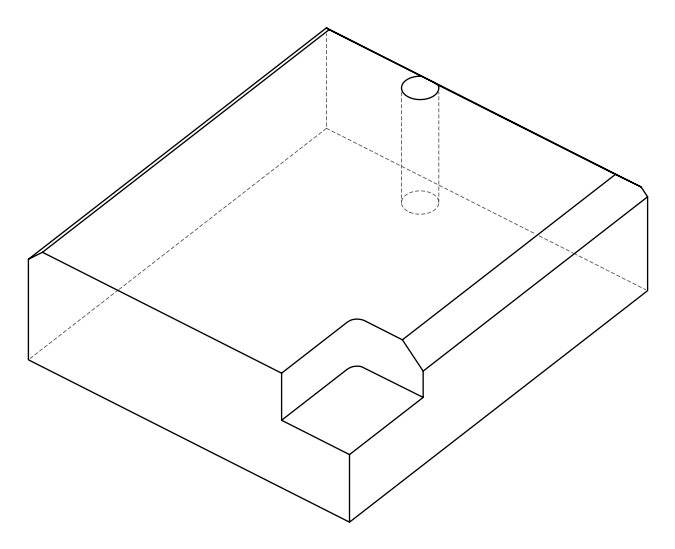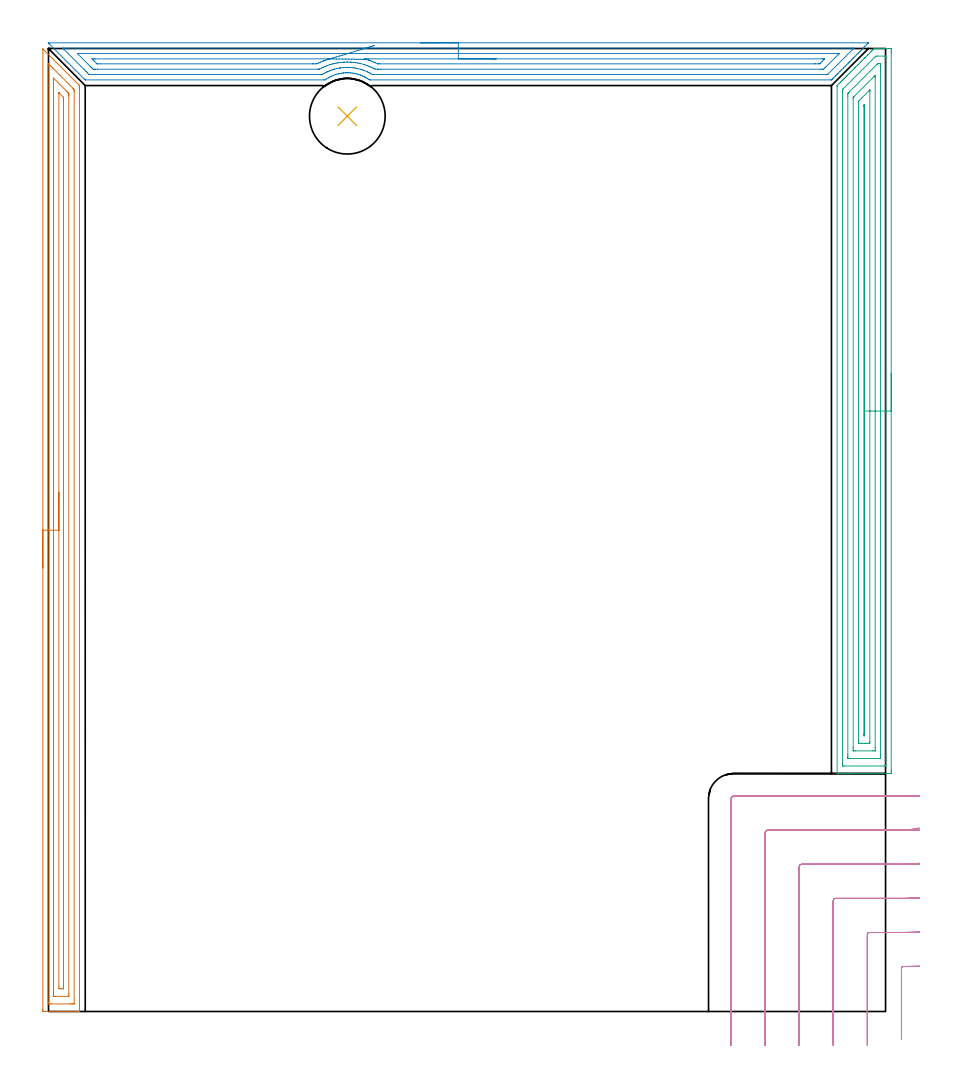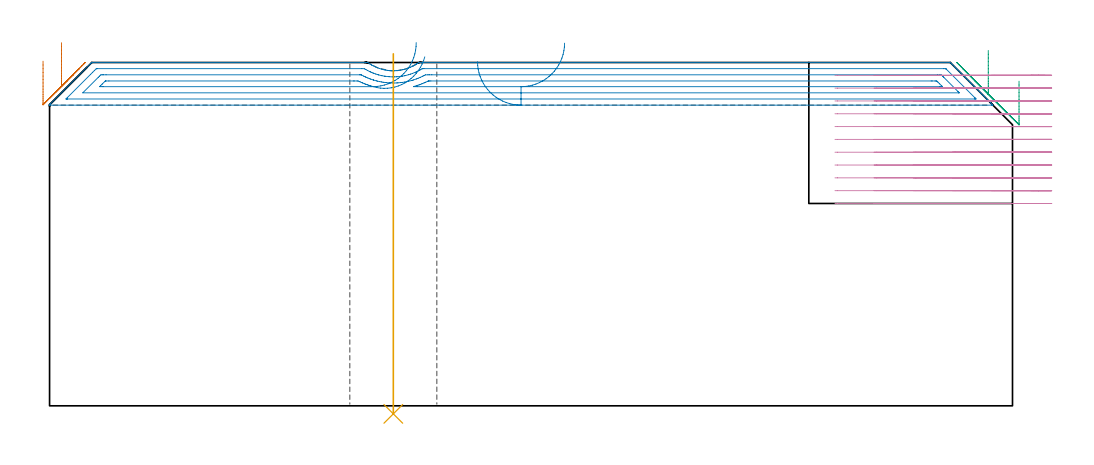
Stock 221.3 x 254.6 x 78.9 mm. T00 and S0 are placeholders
(PLAN: 5 operations, 2 tool changes, 35.4 min)
(1 AREA_MILL | FG_CHAMFER_SURFACE | UGT0205_001 | 8.2 min | 11979 mm3)
(2 AREA_MILL_1 | FG_CHAMFER_SURFACE_1 | UGT0205_001 | 6.92 min | 10291 mm3)
(3 AREA_MILL_2 | FG_CHAMFER_SURFACE_2 | UGT0205_001 | 9.21 min | 19822 mm3)
(4 MILL_CORNER_NOTCH_RECTANGULAR | CORNER_NOTCH_RECTANGULAR | NXT0201_011 | Follow Part, ap 3, ae 75% | 10.76 min | 94355 mm3)
(5 INDEXABLE_INSERT_DRILL_THROUGH_HOLE_FROM_SOLID | STEP1HOLE | NXT0302_011 | 0.33 min | 24767 mm3)
(TOOL UGT0205_001 | Chamfer Mill 20 x 3 x 45 deg. | D20 FL50 Z2)
(TOOL NXT0201_011 | ENDMILL 12mm [2P460-1200-NA 1630] | D12 FL38 Z6)
(TOOL NXT0302_011 | Index. Insert Drill 20mm [880-D2000L25-05] | D20 PA176 FL100 Z2)
(OP 1 AREA_MILL)
G17 G21 G94 G90
T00 M6
G54
G17 G0 G90 X-1.5 Y117.25 S1061 M3
G43 Z88.9 H0
Z79.2
G94 G1 Y117.288 Z78.328 F250.
Y117.402 Z77.464
Y117.591 Z76.612
Y117.853 Z75.78
Y118.187 Z74.974
Y118.59 Z74.2
Y119.058 Z73.464
Y119.589 Z72.772
Y120.179 Z72.129
Y120.822 Z71.54
Y121.514 Z71.008
Y122.25 Z70.54
Y123.024 Z70.137
Y123.83 Z69.803
Y124.662 Z69.541
Y125.513 Z69.352
Y126.378 Z69.238
Y127.25 Z69.2
X-1.499 Y254.498
X-1.497 Y254.496 Z69.203
X-1.055 Y254.056 Z69.642
X8.018 Y244.983 Z78.716
X8.195 Y244.805 Z78.894
X8.198 Y244.802 Z78.896
X8.201 Y244.799 Z78.897
X8.2 Y244.091 Z78.9
Y0.152
X8.193 Y0.01 Z78.892
X7.897 Y0. Z78.596
X7.474 Z78.173
X6.874 Z77.569
X4.812 Z75.509
X4.231 Z74.926
X3.64 Z74.336
X-1.345 Z69.352
X-1.492 Y0.01 Z69.206
X-1.499 Y0.156 Z69.199
X-1.5 Y0.598 Z69.2
Y127.25
X-0.086 Z70.614
X-0.085 Y250.244 Z70.615
X-0.084 Y250.334 Z70.616
X-0.079 Y250.599 Z70.621
X0.006 Y250.532 Z70.706
X0.212 Y250.334 Z70.912
X0.707 Y249.843 Z71.407
X1.108 Y249.442 Z71.808
X6.459 Y244.091 Z77.159
X6.617 Y243.93 Z77.317
X6.742 Y243.799 Z77.442
X6.779 Y243.759 Z77.479
X6.781 Y243.739 Z77.481
X6.783 Y243.689 Z77.483
X6.786 Y243.288 Z77.486
Y243.199
X6.785 Y2.181 Z77.485
X6.784 Y2.081 Z77.484
X6.781 Y2.032 Z77.481
X6.78 Y2.015 Z77.48
X6.746 Y2.01 Z77.446
X6.368 Y2.002 Z77.068
X5.993 Y2.001 Z76.693
X5.489 Y2. Z76.189
X0.707 Y2.001 Z71.407
X0.2 Y2.003 Z70.9
X0.007 Y2.01 Z70.707
X-0.079 Y2.025 Z70.621
X-0.084 Y2.291 Z70.616
X-0.085 Y2.382 Z70.615
X-0.086 Y127.25 Z70.614
X1.328 Z72.028
X1.329 Y246.137 Z72.029
Y246.767
X1.333 Z72.033
X4.902 Y243.199 Z75.602
X5.112 Y242.987 Z75.812
X5.278 Y242.815 Z75.978
X5.359 Y242.73 Z76.059
X5.365 Y242.569 Z76.065
X5.369 Y242.307 Z76.069
X5.371 Y242.045 Z76.071
Y4.795
X5.369 Y4.166 Z76.069
X5.367 Y4.035 Z76.067
X5.365 Y4.011 Z76.065
X5.33 Y4.006 Z76.03
X5.274 Y4.001 Z75.974
X1.751 Y4. Z72.451
X1.588 Y4.003 Z72.288
X1.425 Y4.01 Z72.125
X1.335 Y4.017 Z72.035
X1.332 Y4.078 Z72.032
X1.33 Y4.166 Z72.03
X1.329 Y4.428 Z72.029
X1.328 Y5.058 Z72.028
Y127.25
X2.743 Z73.443
Y242.774
X2.744 Y242.875 Z73.444
X2.745 Y242.896 Z73.445
X2.746 Y242.897 Z73.446
X2.755 Y242.891 Z73.455
X2.808 Y242.841 Z73.508
X3.791 Y241.861 Z74.491
X3.95 Y241.699 Z74.65
X3.953 Y241.415 Z74.653
X3.957 Y240.801 Z74.657
Y6.841
X3.954 Y6.23 Z74.654
X3.95 Y6.025 Z74.65
X3.943 Y6.009 Z74.643
X3.921 Y6.006 Z74.621
X3.869 Y6.002 Z74.569
X3.3 Y6. Z74.
X2.927 Y6.008 Z73.627
X2.75 Y6.013 Z73.45
X2.748 Y6.115 Z73.448
X2.743 Y6.564 Z73.443
Y127.25
Y128.121 Z73.481
Y128.986 Z73.595
Y129.838 Z73.783
Y130.67 Z74.046
Y131.476 Z74.38
Y132.25 Z74.782
Y132.986 Z75.251
Y133.678 Z75.782
Y134.321 Z76.372
Y134.91 Z77.015
Y135.441 Z77.707
Y135.91 Z78.443
Y136.313 Z79.216
Y136.647 Z80.022
Y136.909 Z80.854
Y137.098 Z81.706
Y137.212 Z82.571
Y137.25 Z83.443
G0 Z88.9
M5
M2
(OP 2 AREA_MILL_1)
G17 G21 G94 G90
T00 M6
G54
G17 G0 G90 X98.353 Y256.1 S1061 M3
G43 Z88.9 H0
Z79.1
G94 G1 X98.391 Z78.229 F250.
X98.505 Z77.364
X98.694 Z76.512
X98.956 Z75.68
X99.29 Z74.874
X99.693 Z74.1
X100.162 Z73.365
X100.693 Z72.672
X101.282 Z72.029
X101.925 Z71.44
X102.618 Z70.909
X103.353 Z70.44
X104.127 Z70.037
X104.933 Z69.703
X105.765 Z69.441
X106.617 Z69.252
X107.482 Z69.138
X108.353 Z69.1
X216.52
X216.786 Y256.098 Z69.102
X216.76 Y256.06 Z69.14
X216.32 Y255.618 Z69.578
X215.772 Y255.072 Z70.128
X215.436 Y254.735 Z70.462
X214.911 Y254.211 Z70.989
X214.553 Y253.851 Z71.345
X214.049 Y253.349 Z71.851
X213.669 Y252.967 Z72.229
X213.188 Y252.488 Z72.712
X212.785 Y252.084 Z73.113
X212.644 Y251.943 Z73.255
X212.342 Y251.642 Z73.558
X211.902 Y251.2 Z73.997
X211.753 Y251.052 Z74.147
X211.466 Y250.766 Z74.434
X211.018 Y250.316 Z74.88
X210.543 Y249.842 Z75.357
X210.134 Y249.433 Z75.764
X209.635 Y248.935 Z76.265
X209.251 Y248.549 Z76.648
X208.728 Y248.027 Z77.172
X208.484 Y247.783 Z77.414
X208.367 Y247.666 Z77.532
X208.187 Y247.487 Z77.713
X208.022 Y247.322 Z77.878
X207.483 Y246.782 Z78.416
X207.296 Y246.596 Z78.604
X207.212 Y246.512 Z78.688
X207.011 Y246.314 Z78.879
X206.996 Y246.304 Z78.889
X206.851 Y246.3 Z78.9
X85.177
X84.861 Y246.306 Z78.892
X84.653 Y246.442 Z78.755
X84.409 Y246.599 Z78.597
X84.309 Y246.664 Z78.534
X84.277 Y246.685 Z78.513
X83.985 Y246.86 Z78.34
X83.826 Y246.954 Z78.244
X83.62 Y247.064 Z78.134
X83.591 Y247.078 Z78.121
X83.395 Y247.168 Z78.028
X82.992 Y247.357 Z77.843
X82.932 Y247.385 Z77.815
X82.503 Y247.556 Z77.641
X82.488 Y247.562 Z77.635
X82.039 Y247.718 Z77.478
X81.612 Y247.844 Z77.352
X81.24 Y247.943 Z77.256
X81.145 Y247.964 Z77.236
X80.699 Y248.047 Z77.152
X80.252 Y248.114 Z77.085
X79.805 Y248.157 Z77.033
X79.358 Y248.191 Z77.009
X79.288 Y248.193 Z77.006
X79.246 Y248.194 Z77.004
X79.025 Y248.193
X78.938 Z77.003
X78.8 Z77.006
X78.629 Y248.186 Z77.011
X78.534 Y248.179
X78.464 Y248.177 Z77.014
X78.047 Y248.143 Z77.047
X78.017 Y248.141 Z77.05
X77.571 Y248.085 Z77.11
X77.155 Y248.011 Z77.183
X77.018 Y247.988 Z77.21
X76.859 Y247.96 Z77.238
X76.759 Y247.942 Z77.255
X76.71 Y247.93 Z77.267
X76.677 Y247.922 Z77.275
X76.229 Y247.802 Z77.398
X75.784 Y247.663 Z77.537
X75.335 Y247.498 Z77.702
X74.89 Y247.308 Z77.888
X74.382 Y247.064 Z78.134
X74.035 Y246.871 Z78.324
X73.996 Y246.85 Z78.346
X73.55 Y246.577 Z78.621
X73.137 Y246.306 Z78.892
X72.698 Y246.3 Z78.9
X9.856
X9.704 Y246.304 Z78.889
X9.686 Y246.315 Z78.878
X9.658 Y246.34 Z78.854
X9.479 Y246.521 Z78.678
X0.153 Y255.848 Z69.35
X0.051 Y255.952 Z69.246
X-0.05 Y256.06 Z69.136
X-0.077 Y256.092 Z69.103
X0.032 Y256.098 Z69.101
X0.051 Y256.099
X108.353 Y256.1 Z69.1
Y254.686 Z70.514
X212.644 Y254.685 Z70.515
X212.695 Y254.684 Z70.516
X212.916 Y254.677 Z70.523
X212.89 Y254.647 Z70.553
X212.814 Y254.566 Z70.634
X212.726 Y254.476 Z70.724
X212.644 Y254.394 Z70.806
X206.066 Y247.817 Z77.383
X206.008 Y247.762 Z77.438
X205.973 Y247.732 Z77.468
X205.956 Y247.721 Z77.479
X205.933 Y247.72 Z77.48
X205.513 Y247.715 Z77.485
X205.464 Y247.714 Z77.486
X86.02
X85.809 Y247.716 Z77.484
X85.705 Y247.719 Z77.481
X85.655 Y247.721 Z77.479
X85.578 Y247.765 Z77.435
X85.178 Y247.992 Z77.208
X84.937 Y248.125 Z77.075
X84.481 Y248.356 Z76.844
X84.286 Y248.446 Z76.754
X84.055 Y248.549 Z76.651
X83.395 Y248.816 Z76.384
X82.977 Y248.963 Z76.237
X82.503 Y249.109 Z76.091
X81.733 Y249.313 Z75.887
X81.665 Y249.328 Z75.872
X81.612 Y249.339 Z75.861
X81.096 Y249.433 Z75.767
X80.721 Y249.488 Z75.712
X80.656 Y249.497 Z75.703
X79.829 Y249.574 Z75.626
X79.676 Y249.585 Z75.615
X79.295 Y249.602 Z75.598
X78.938 Y249.603 Z75.597
X78.769 Y249.601 Z75.599
X78.047 Y249.564 Z75.636
X77.924 Y249.555 Z75.645
X77.155 Y249.469 Z75.731
X77.124 Y249.464 Z75.736
X76.936 Y249.433 Z75.767
X76.367 Y249.331 Z75.869
X76.32 Y249.322 Z75.878
X76.264 Y249.309 Z75.891
X75.652 Y249.155 Z76.045
X75.529 Y249.122 Z76.078
X75.372 Y249.075 Z76.125
X74.971 Y248.948 Z76.252
X74.481 Y248.771 Z76.429
X74.32 Y248.709 Z76.491
X73.931 Y248.549 Z76.651
X73.696 Y248.444 Z76.756
X73.653 Y248.424 Z76.776
X73.59 Y248.393 Z76.807
X73.105 Y248.146 Z77.054
X72.698 Y247.921 Z77.279
X72.405 Y247.757 Z77.443
X72.33 Y247.721 Z77.479
X71.758 Y247.714 Z77.486
X10.934 Y247.715 Z77.485
X10.829 Y247.716 Z77.484
X10.777 Y247.719 Z77.481
X10.754 Y247.721 Z77.479
X10.719 Y247.743 Z77.457
X10.302 Y248.15 Z77.05
X9.901 Y248.549 Z76.651
X9.411 Y249.039 Z76.161
X4.063 Y254.388 Z70.812
X3.875 Y254.581 Z70.619
X3.803 Y254.659 Z70.541
X3.786 Y254.679 Z70.521
X3.812 Y254.681 Z70.519
X3.895 Y254.683 Z70.517
X4.063 Y254.685 Z70.515
X4.112
X108.353 Y254.686 Z70.514
Y253.271 Z71.929
X208.874
X208.929 Y253.27 Z71.93
X209.016 Y253.265 Z71.935
X209.052 Y253.262 Z71.938
X209.03 Y253.237 Z71.963
X208.99 Y253.192 Z72.008
X208.922 Y253.122 Z72.078
X208.768 Y252.967 Z72.233
X205.513 Y249.712 Z75.488
X205.372 Y249.572 Z75.628
X205.23 Y249.433 Z75.767
X204.923 Y249.135 Z76.065
X204.622 Y249.132 Z76.068
X204.037 Y249.129 Z76.071
X87.852
X87.265 Y249.131 Z76.069
X86.96 Y249.134 Z76.066
X86.361 Y249.143 Z76.057
X86.069 Y249.293 Z75.907
X85.788 Y249.433 Z75.767
X85.178 Y249.718 Z75.482
X84.675 Y249.931 Z75.269
X84.286 Y250.082 Z75.118
X83.608 Y250.316 Z74.884
X83.395 Y250.383 Z74.817
X83.3 Y250.411 Z74.789
X82.503 Y250.615 Z74.585
X82.116 Y250.701 Z74.499
X81.612 Y250.793 Z74.407
X81.043 Y250.88 Z74.32
X80.721 Y250.914 Z74.286
X80.053 Y250.979 Z74.221
X79.829 Y250.993 Z74.207
X79.123 Y251.016 Z74.184
X78.938 Y251.017 Z74.183
X78.256 Y250.993 Z74.207
X78.047 Y250.982 Z74.218
X77.428 Y250.93 Z74.27
X77.155 Y250.897 Z74.303
X76.637 Y250.83 Z74.37
X76.264 Y250.765 Z74.435
X75.881 Y250.696 Z74.504
X75.372 Y250.583 Z74.617
X75.158 Y250.529 Z74.671
X74.481 Y250.347 Z74.853
X74.457 Y250.34 Z74.86
X74.382 Y250.316 Z74.884
X73.797 Y250.111 Z75.089
X73.59 Y250.036 Z75.164
X73.155 Y249.864 Z75.336
X72.698 Y249.667 Z75.533
X72.537 Y249.593 Z75.607
X72.204 Y249.433 Z75.767
X71.652 Y249.152 Z76.048
X71.62 Y249.137 Z76.063
X71.587 Y249.134 Z76.066
X71.515 Y249.131 Z76.069
X71.222 Y249.129 Z76.071
X12.976
X12.391 Y249.13 Z76.07
X12.085 Y249.132 Z76.068
X11.783 Y249.136 Z76.064
X11.474 Y249.433 Z75.767
X11.194 Y249.707 Z75.493
X7.628 Y253.271 Z71.929
X108.353
Y251.857 Z73.343
X204.622
X204.851 Y251.856 Z73.344
X205.102 Y251.852 Z73.348
X205.174 Y251.851 Z73.349
X205.146 Y251.807 Z73.393
X205.084 Y251.737 Z73.463
X205.029 Y251.68 Z73.52
X204.551 Y251.2 Z74.
X204.141 Y250.793 Z74.407
X204.001 Y250.657 Z74.543
X203.891 Y250.551 Z74.649
X203.73 Y250.548 Z74.652
X203.5 Y250.545 Z74.655
X202.839 Y250.543 Z74.657
X202.611
X87.623
X87.292 Y250.545 Z74.655
X87.126 Y250.548 Z74.652
X87.046 Y250.55 Z74.65
X86.96 Y250.588 Z74.612
X86.448 Y250.824 Z74.376
X86.069 Y250.988 Z74.212
X85.563 Y251.2 Z74.
X85.178 Y251.348 Z73.852
X84.942 Y251.434 Z73.766
X84.626 Y251.537 Z73.663
X84.286 Y251.645 Z73.555
X83.649 Y251.832 Z73.368
X83.641 Y251.839 Z73.361
X83.631 Y251.85 Z73.35
X84.515 Y251.857 Z73.343
X108.353
X109.225 Z73.381
X110.09 Z73.495
X110.942 Z73.684
X111.774 Z73.946
X112.58 Z74.28
X113.353 Z74.683
X114.089 Z75.151
X114.781 Z75.682
X115.424 Z76.272
X116.014 Z76.915
X116.545 Z77.607
X117.014 Z78.343
X117.416 Z79.117
X117.75 Z79.923
X118.013 Z80.755
X118.201 Z81.606
X118.315 Z82.471
X118.353 Z83.343
G0 X86.234 Y255.407 Z80.198
G1 X85.969 Y255.328 Z79.37
X85.635 Y255.228 Z78.571
X85.236 Y255.108 Z77.804
X84.774 Y254.969 Z77.077
X84.254 Y254.813 Z76.395
X83.678 Y254.64 Z75.762
X83.052 Y254.452 Z75.185
X82.38 Y254.25 Z74.666
X81.667 Y254.036 Z74.211
X80.919 Y253.812 Z73.822
X80.141 Y253.578 Z73.503
X79.34 Y253.338 Z73.256
X78.521 Y253.092 Z73.083
X77.691 Y252.843 Z72.985
X76.856 Y252.592 Z72.962
X76.022 Y252.342 Z73.016
X75.195 Y252.094 Z73.146
X74.383 Y251.85 Z73.35
X74.05 Y251.75 Z73.45
X73.724 Y251.653 Z73.547
X73.59 Y251.611 Z73.589
X73.278 Y251.509 Z73.691
X73.049 Y251.431 Z73.769
X72.698 Y251.307 Z73.893
X72.62 Y251.278 Z73.922
X72.42 Y251.2 Z74.
X71.988 Y251.02 Z74.18
X71.807 Y250.943 Z74.257
X71.369 Y250.75 Z74.45
X70.916 Y250.55 Z74.65
X70.683 Y250.547 Z74.653
X70.024 Y250.543 Z74.657
X69.796
X13.639
X12.976 Y250.545 Z74.655
X12.882 Y250.547 Z74.653
X12.828 Y250.55 Z74.65
X12.776 Y250.585 Z74.615
X12.085 Y251.264 Z73.936
X11.725 Y251.628 Z73.572
X11.55 Y251.808 Z73.392
X11.514 Y251.846 Z73.354
X11.527 Y251.85 Z73.35
X11.58 Y251.852 Z73.348
X12.085 Y251.856 Z73.344
X12.314 Y251.857 Z73.343
X73.819 Y251.856 Z73.344
X74.023 Y251.854 Z73.346
X74.383 Y251.85 Z73.35
X75.254 Y251.839 Z73.399
X76.117 Y251.828 Z73.524
X76.967 Y251.818 Z73.723
X77.795 Y251.807 Z73.996
X78.597 Y251.797 Z74.34
X79.366 Y251.788 Z74.752
X80.095 Y251.778 Z75.23
X80.781 Y251.77 Z75.77
X81.416 Y251.762 Z76.367
X81.998 Y251.755 Z77.018
X82.52 Y251.748 Z77.717
X82.979 Y251.742 Z78.458
X83.373 Y251.737 Z79.237
X83.696 Y251.733 Z80.047
X83.948 Y251.73 Z80.882
X84.126 Y251.728 Z81.736
X84.229 Y251.727 Z82.603
X84.256 Y251.726 Z83.474
G0 Z88.9
M5
M2
(OP 3 AREA_MILL_2)
G17 G21 G94 G90
T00 M6
G54
G17 G0 G90 X222.8 Y168.75 S1061 M3
G43 Z88.9 H0
Z74.6
G94 G1 Y168.712 Z73.728 F250.
Y168.598 Z72.864
Y168.409 Z72.012
Y168.147 Z71.18
Y167.813 Z70.374
Y167.41 Z69.6
Y166.942 Z68.864
Y166.41 Z68.172
Y165.821 Z67.529
Y165.178 Z66.94
Y164.486 Z66.409
Y163.75 Z65.94
Y162.976 Z65.537
Y162.17 Z65.203
Y161.338 Z64.941
Y160.487 Z64.752
Y159.622 Z64.638
Y158.75 Z64.6
Y63.909
X222.799 Y63.528 Z64.601
X222.795 Y63.02 Z64.603
X222.792 Y62.909 Z64.606
X222.291 Y62.904 Z65.106
X221.669 Y62.9 Z65.728
X211.665 Z75.73
X210.253 Z77.143
X209.894 Z77.501
X209.175 Z78.225
X208.913 Z78.487
X208.527 Z78.864
X208.503 Y62.909 Z78.888
X208.5 Y63.081 Z78.9
X208.501 Y244.585 Z78.899
X208.499 Y244.746 Z78.896
X208.507 Y244.798 Z78.886
X208.515 Y244.816 Z78.878
X208.538 Y244.84 Z78.858
X209.069 Y245.369 Z78.331
X209.326 Y245.627 Z78.073
X209.451 Y245.753 Z77.945
X209.812 Y246.112 Z77.588
X209.981 Y246.281 Z77.419
X210.22 Y246.521 Z77.178
X210.337 Y246.639 Z77.059
X210.673 Y246.973 Z76.727
X210.893 Y247.193 Z76.507
X211.114 Y247.415 Z76.284
X211.222 Y247.524 Z76.174
X211.665 Y247.965 Z75.734
X212.108 Y248.41 Z75.288
X212.551 Y248.851 Z74.849
X212.993 Y249.295 Z74.403
X213.201 Y249.501 Z74.199
X213.255 Y249.555 Z74.145
X213.879 Y250.181 Z73.517
X214.116 Y250.416 Z73.284
X214.764 Y251.066 Z72.632
X214.976 Y251.276 Z72.424
X215.65 Y251.952 Z71.746
X215.837 Y252.137 Z71.563
X215.883 Y252.183 Z71.517
X216.536 Y252.837 Z70.861
X216.698 Y252.998 Z70.702
X216.777 Y253.077 Z70.623
X217.421 Y253.722 Z69.976
X217.559 Y253.859 Z69.841
X217.671 Y253.971 Z69.728
X217.864 Y254.165 Z69.534
X217.968 Y254.27 Z69.429
X218.186 Y254.486 Z69.213
X218.268 Y254.568 Z69.13
X218.3 Y254.595 Z69.099
X218.307 Y254.6 Z69.092
X219.635 Z67.76
X220.88 Z66.517
X221.406 Z65.989
X222.028 Z65.367
X222.291 Y254.597 Z65.104
X222.791 Y254.591 Z64.605
X222.794 Y254.479 Z64.603
X222.799 Y253.971 Z64.601
X222.8 Y253.458 Z64.6
Y158.75
X221.386 Z66.014
Y65.098
X221.385 Y64.989 Z66.015
X221.382 Y64.935 Z66.018
X221.38 Y64.916 Z66.02
X221.345 Y64.91 Z66.055
X220.932 Y64.901 Z66.468
X210.306 Z77.094
X210.047 Y64.905 Z77.353
X209.93 Y64.91 Z77.47
X209.915 Y65.296 Z77.485
X209.914 Y65.317 Z77.486
X209.916 Y243.242 Z77.484
X209.923 Y243.677 Z77.477
X209.935 Y243.774 Z77.465
X209.992 Y243.836 Z77.408
X210.09 Y243.939 Z77.31
X218.333 Y252.183 Z69.067
X218.544 Y252.391 Z68.856
X218.749 Y252.59 Z68.651
X219.224 Y252.598 Z68.176
X220.994 Y252.599 Z66.406
X221.253 Y252.595 Z66.147
X221.37 Y252.59 Z66.03
X221.385 Y252.204 Z66.015
Y252.183
X221.386 Y158.75 Z66.014
X219.971 Z67.429
Y67.999
Y67.66
X219.967 Y67.105 Z67.433
X219.965 Y66.937 Z67.435
X219.955 Y66.91 Z67.445
X219.905 Y66.905 Z67.495
X219.836 Y66.901 Z67.564
X211.868 Y66.9 Z75.532
X211.665 Y66.902 Z75.735
X211.462 Y66.907 Z75.938
X211.335 Y66.911 Z76.065
X211.333 Y66.992 Z76.067
X211.331 Y67.105 Z76.069
X211.329 Y67.444 Z76.071
Y67.999
X211.33 Y241.792 Z76.07
X211.332 Y242.348 Z76.068
X211.336 Y242.68 Z76.064
X211.339 Y242.728 Z76.061
X211.362 Y242.755 Z76.038
X211.429 Y242.825 Z75.971
X211.665 Y243.066 Z75.735
X211.753 Y243.154 Z75.647
X218.995 Y250.395 Z68.405
X219.126 Y250.519 Z68.274
X219.173 Y250.562 Z68.227
X219.23 Y250.59 Z68.17
X219.435 Y250.597 Z67.965
X219.635 Z67.765
X219.838 Y250.593 Z67.562
X219.965 Y250.589 Z67.435
X219.967 Y250.508 Z67.433
X219.969 Y250.395 Z67.431
X219.971 Y250.056 Z67.429
Y249.501
Y158.75
X218.557 Z68.843
Y69.787
X218.556 Y69.088 Z68.844
X218.554 Y68.987 Z68.846
X218.55 Y68.928 Z68.85
X218.545 Y68.91 Z68.855
X218.522 Y68.908 Z68.878
X218.303 Y68.904 Z69.097
X217.864 Y68.9 Z69.536
X213.436 Z73.964
X212.995 Y68.903 Z74.405
X212.779 Y68.908 Z74.621
X212.755 Y68.91 Z74.645
X212.749 Y68.922 Z74.651
X212.746 Y68.961 Z74.654
X212.744 Y69.02 Z74.656
X212.743 Y69.593 Z74.657
Y69.787
X212.744 Y241.454 Z74.656
X212.746 Y241.629 Z74.654
X212.748 Y241.672 Z74.652
X212.751 Y241.689 Z74.649
X212.762 Y241.705 Z74.638
X212.817 Y241.765 Z74.583
X212.972 Y241.923 Z74.428
X218.483 Y247.433 Z68.917
X218.522 Y247.471 Z68.878
X218.546 Y247.49 Z68.854
X218.55 Y247.491 Z68.85
X218.552 Y247.483 Z68.848
X218.555 Y247.362 Z68.845
X218.557 Y247.013 Z68.843
Y246.819
Y158.75
X217.143 Z70.257
X217.142 Y71.41 Z70.258
X217.141 Y71.243 Z70.259
X217.136 Y70.919 Z70.264
X216.978 Y70.91 Z70.422
X216.759 Y70.903 Z70.641
X216.093 Y70.9 Z71.307
X215.876 Z71.524
X215.207 Z72.193
X214.99 Z72.41
X214.322 Y70.904 Z73.078
X214.226 Y70.906 Z73.174
X214.174 Y70.91 Z73.226
X214.164 Y71.077 Z73.236
X214.159 Y71.409 Z73.241
X214.158 Y71.575 Z73.242
X214.159 Y239.83 Z73.241
X214.164 Y240.56 Z73.236
X214.165 Y240.639 Z73.235
X214.196 Y240.687 Z73.204
X214.322 Y240.818 Z73.078
X214.636 Y241.137 Z72.764
X214.952 Y241.454 Z72.448
X216.978 Y243.479 Z70.422
X217.098 Y243.593 Z70.302
X217.131 Y243.622 Z70.269
X217.136 Y243.623 Z70.264
X217.138 Y243.607 Z70.262
X217.141 Y243.52 Z70.259
X217.143 Y243.409 Z70.257
Y243.242
Y158.75
X215.729 Z71.671
X215.728 Y73.045 Z71.672
X215.727 Y72.941 Z71.673
X215.725 Y72.917 Z71.675
X215.723 Y72.911 Z71.677
X215.707 Y72.907 Z71.693
X215.663 Y72.903 Z71.737
X215.584 Y72.91 Z71.816
X215.578 Y72.989 Z71.822
X215.573 Y73.364 Z71.827
X215.572 Y73.523 Z71.828
X215.573 Y239.297 Z71.827
X215.575 Y239.486 Z71.825
X215.577 Y239.576 Z71.823
X215.579 Y239.617 Z71.821
X215.617 Y239.666 Z71.783
X215.652 Y239.703 Z71.748
X215.669 Y239.719 Z71.731
X215.694 Y239.739 Z71.706
X215.722 Y239.76 Z71.678
X215.724 Y239.73 Z71.676
X215.727 Y239.666 Z71.673
X215.728 Y239.543 Z71.672
X215.729 Y239.139 Z71.671
Y158.75
Y157.878 Z71.709
Y157.014 Z71.823
Y156.162 Z72.012
Y155.33 Z72.274
Y154.524 Z72.608
Y153.75 Z73.011
Y153.014 Z73.48
Y152.322 Z74.011
Y151.679 Z74.6
Y151.09 Z75.243
Y150.559 Z75.935
Y150.09 Z76.671
Y149.687 Z77.445
Y149.353 Z78.251
Y149.091 Z79.083
Y148.902 Z79.935
Y148.788 Z80.8
Y148.75 Z81.671
G0 Z88.9
M5
M2
(OP 4 MILL_CORNER_NOTCH_RECTANGULAR)
G17 G21 G94 G90
T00 M6
G54
G17 G0 G90 X230.298 Y12.028 S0 M3
G43 Z88.9 H1
Z75.954
G94 G1 X227.3 Y11.926 F250.
G2 X226.092 Y11.901 R45. F500.
G3 X225.5 Y11.305 R0.6
G1 Y-4.285
Y-7.285 F250.
G0 Z88.9
X230.297 Y21.06
Z75.954
G1 X227.3 Y20.932
G2 X225.772 Y20.9 R36. F500.
G1 X217.096
G3 X216.5 Y20.304 R0.6
G1 Y-6.
Y-9. F250.
G0 Z88.9
X230.295 Y30.113
Z75.954
G1 X227.3 Y29.943
G2 X225.772 Y29.9 R27. F500.
G1 X208.097
G3 X207.5 Y29.303 R0.6
G1 Y-6.
Y-9. F250.
G0 Z88.9
X230.289 Y39.22
Z75.954
G1 X227.3 Y38.965
G2 X225.772 Y38.9 R18. F500.
G1 X199.097
G3 X198.5 Y38.303 R0.6
G1 Y-6.
Y-9. F250.
G0 Z88.9
X230.256 Y48.54
Z75.954
G1 X227.3 Y48.031
G2 X225.772 Y47.9 R9. F500.
G1 X190.097
G3 X189.5 Y47.303 R0.6
G1 Y-6.
Y-9. F250.
G0 Z88.9
X228.772 Y56.9
Z75.954
G1 X225.772
X181.097 F500.
G3 X180.5 Y56.303 R0.6
G1 Y-6.
Y-9. F250.
G0 Z88.9
X230.299 Y12.01
Z73.009
G1 X227.3 Y11.92
G2 X226.094 Y11.9 R45. F500.
G3 X225.5 Y11.304 R0.6
G1 Y-4.285
Y-7.285 F250.
G0 Z88.9
X230.298 Y21.038
Z73.009
G1 X227.3 Y20.925
G2 X225.949 Y20.9 R36. F500.
G1 X217.096
G3 X216.5 Y20.304 R0.6
G1 Y-6.
Y-9. F250.
G0 Z88.9
X230.296 Y30.084
Z73.009
G1 X227.3 Y29.934
G2 X225.949 Y29.9 R27. F500.
G1 X208.097
G3 X207.5 Y29.303 R0.6
G1 Y-6.
Y-9. F250.
G0 Z88.9
X230.292 Y39.176
Z73.009
G1 X227.3 Y38.951
G2 X225.949 Y38.9 R18. F500.
G1 X199.097
G3 X198.5 Y38.303 R0.6
G1 Y-6.
Y-9. F250.
G0 Z88.9
X230.266 Y48.452
Z73.009
G1 X227.3 Y48.002
G2 X225.949 Y47.9 R9. F500.
G1 X190.097
G3 X189.5 Y47.303 R0.6
G1 Y-6.
Y-9. F250.
G0 Z88.9
X228.949 Y56.9
Z73.009
G1 X225.949
X181.097 F500.
G3 X180.5 Y56.303 R0.6
G1 Y-6.
Y-9. F250.
G0 Z88.9
X230.3 Y11.904
Z70.064
G1 X227.3 Y11.9
X227.247 F500.
X226.096
G3 X225.5 Y11.304 R0.6
G1 Y-4.285
Y-7.285 F250.
G0 Z88.9
X230.3 Y20.904
Z70.064
G1 X227.3 Y20.9
X227.247 F500.
X217.096
G3 X216.5 Y20.304 R0.6
G1 Y-6.
Y-9. F250.
G0 Z88.9
X230.3 Y29.906
Z70.064
G1 X227.3 Y29.9
X227.247 F500.
X208.097
G3 X207.5 Y29.303 R0.6
G1 Y-6.
Y-9. F250.
G0 Z88.9
X230.3 Y38.909
Z70.064
G1 X227.3 Y38.9
X227.247 F500.
X199.097
G3 X198.5 Y38.303 R0.6
G1 Y-6.
Y-9. F250.
G0 Z88.9
X230.3 Y47.918
Z70.064
G1 X227.3 Y47.9
X227.247 F500.
X190.097
G3 X189.5 Y47.303 R0.6
G1 Y-6.
Y-9. F250.
G0 Z88.9
X230.247 Y56.9
Z70.064
G1 X227.247
X181.097 F500.
G3 X180.5 Y56.303 R0.6
G1 Y-6.
Y-9. F250.
G0 Z88.9
X230.3 Y11.9
Z67.118
G1 X227.3
X226.096 F500.
G3 X225.5 Y11.304 R0.6
G1 Y-4.285
Y-7.285 F250.
G0 Z88.9
X230.3 Y20.9
Z67.118
G1 X227.3
X217.096 F500.
G3 X216.5 Y20.304 R0.6
G1 Y-6.
Y-9. F250.
G0 Z88.9
X230.3 Y29.9
Z67.118
G1 X227.3
X208.097 F500.
G3 X207.5 Y29.303 R0.6
G1 Y-6.
Y-9. F250.
G0 Z88.9
X230.3 Y38.9
Z67.118
G1 X227.3
X199.097 F500.
G3 X198.5 Y38.303 R0.6
G1 Y-6.
Y-9. F250.
G0 Z88.9
X230.3 Y47.9
Z67.118
G1 X227.3
X190.097 F500.
G3 X189.5 Y47.303 R0.6
G1 Y-6.
Y-9. F250.
G0 Z88.9
X230.3 Y56.9
Z67.118
G1 X227.3
X181.097 F500.
G3 X180.5 Y56.303 R0.6
G1 Y-6.
Y-9. F250.
G0 Z88.9
X230.3 Y11.9
Z64.173
G1 X227.3
X226.096 F500.
G3 X225.5 Y11.304 R0.6
G1 Y-4.285
Y-7.285 F250.
G0 Z88.9
X230.3 Y20.9
Z64.173
G1 X227.3
X217.096 F500.
G3 X216.5 Y20.304 R0.6
G1 Y-6.
Y-9. F250.
G0 Z88.9
X230.3 Y29.9
Z64.173
G1 X227.3
X208.097 F500.
G3 X207.5 Y29.303 R0.6
G1 Y-6.
Y-9. F250.
G0 Z88.9
X230.3 Y38.9
Z64.173
G1 X227.3
X199.097 F500.
G3 X198.5 Y38.303 R0.6
G1 Y-6.
Y-9. F250.
G0 Z88.9
X230.3 Y47.9
Z64.173
G1 X227.3
X190.097 F500.
G3 X189.5 Y47.303 R0.6
G1 Y-6.
Y-9. F250.
G0 Z88.9
X230.3 Y56.9
Z64.173
G1 X227.3
X181.097 F500.
G3 X180.5 Y56.303 R0.6
G1 Y-6.
Y-9. F250.
G0 Z88.9
X230.3 Y11.9
Z61.227
G1 X227.3
X226.096 F500.
G3 X225.5 Y11.304 R0.6
G1 Y-4.285
Y-7.285 F250.
G0 Z88.9
X230.3 Y20.9
Z61.227
G1 X227.3
X217.096 F500.
G3 X216.5 Y20.304 R0.6
G1 Y-6.
Y-9. F250.
G0 Z88.9
X230.3 Y29.9
Z61.227
G1 X227.3
X208.097 F500.
G3 X207.5 Y29.303 R0.6
G1 Y-6.
Y-9. F250.
G0 Z88.9
X230.3 Y38.9
Z61.227
G1 X227.3
X199.097 F500.
G3 X198.5 Y38.303 R0.6
G1 Y-6.
Y-9. F250.
G0 Z88.9
X230.3 Y47.9
Z61.227
G1 X227.3
X190.097 F500.
G3 X189.5 Y47.303 R0.6
G1 Y-6.
Y-9. F250.
G0 Z88.9
X230.3 Y56.9
Z61.227
G1 X227.3
X181.097 F500.
G3 X180.5 Y56.303 R0.6
G1 Y-6.
Y-9. F250.
G0 Z88.9
X230.3 Y11.9
Z58.282
G1 X227.3
X226.096 F500.
G3 X225.5 Y11.304 R0.6
G1 Y-4.285
Y-7.285 F250.
G0 Z88.9
X230.3 Y20.9
Z58.282
G1 X227.3
X217.096 F500.
G3 X216.5 Y20.304 R0.6
G1 Y-6.
Y-9. F250.
G0 Z88.9
X230.3 Y29.9
Z58.282
G1 X227.3
X208.097 F500.
G3 X207.5 Y29.303 R0.6
G1 Y-6.
Y-9. F250.
G0 Z88.9
X230.3 Y38.9
Z58.282
G1 X227.3
X199.097 F500.
G3 X198.5 Y38.303 R0.6
G1 Y-6.
Y-9. F250.
G0 Z88.9
X230.3 Y47.9
Z58.282
G1 X227.3
X190.097 F500.
G3 X189.5 Y47.303 R0.6
G1 Y-6.
Y-9. F250.
G0 Z88.9
X230.3 Y56.9
Z58.282
G1 X227.3
X181.097 F500.
G3 X180.5 Y56.303 R0.6
G1 Y-6.
Y-9. F250.
G0 Z88.9
X230.3 Y11.9
Z55.336
G1 X227.3
X226.096 F500.
G3 X225.5 Y11.304 R0.6
G1 Y-4.285
Y-7.285 F250.
G0 Z88.9
X230.3 Y20.9
Z55.336
G1 X227.3
X217.096 F500.
G3 X216.5 Y20.304 R0.6
G1 Y-6.
Y-9. F250.
G0 Z88.9
X230.3 Y29.9
Z55.336
G1 X227.3
X208.097 F500.
G3 X207.5 Y29.303 R0.6
G1 Y-6.
Y-9. F250.
G0 Z88.9
X230.3 Y38.9
Z55.336
G1 X227.3
X199.097 F500.
G3 X198.5 Y38.303 R0.6
G1 Y-6.
Y-9. F250.
G0 Z88.9
X230.3 Y47.9
Z55.336
G1 X227.3
X190.097 F500.
G3 X189.5 Y47.303 R0.6
G1 Y-6.
Y-9. F250.
G0 Z88.9
X230.3 Y56.9
Z55.336
G1 X227.3
X181.097 F500.
G3 X180.5 Y56.303 R0.6
G1 Y-6.
Y-9. F250.
G0 Z88.9
X230.3 Y11.9
Z52.391
G1 X227.3
X226.096 F500.
G3 X225.5 Y11.304 R0.6
G1 Y-4.285
Y-7.285 F250.
G0 Z88.9
X230.3 Y20.9
Z52.391
G1 X227.3
X217.096 F500.
G3 X216.5 Y20.304 R0.6
G1 Y-6.
Y-9. F250.
G0 Z88.9
X230.3 Y29.9
Z52.391
G1 X227.3
X208.097 F500.
G3 X207.5 Y29.303 R0.6
G1 Y-6.
Y-9. F250.
G0 Z88.9
X230.3 Y38.9
Z52.391
G1 X227.3
X199.097 F500.
G3 X198.5 Y38.303 R0.6
G1 Y-6.
Y-9. F250.
G0 Z88.9
X230.3 Y47.9
Z52.391
G1 X227.3
X190.097 F500.
G3 X189.5 Y47.303 R0.6
G1 Y-6.
Y-9. F250.
G0 Z88.9
X230.3 Y56.9
Z52.391
G1 X227.3
X181.097 F500.
G3 X180.5 Y56.303 R0.6
G1 Y-6.
Y-9. F250.
G0 Z88.9
X230.3 Y11.9
Z49.445
G1 X227.3
X226.096 F500.
G3 X225.5 Y11.304 R0.6
G1 Y-4.285
Y-7.285 F250.
G0 Z88.9
X230.3 Y20.9
Z49.445
G1 X227.3
X217.096 F500.
G3 X216.5 Y20.304 R0.6
G1 Y-6.
Y-9. F250.
G0 Z88.9
X230.3 Y29.9
Z49.445
G1 X227.3
X208.097 F500.
G3 X207.5 Y29.303 R0.6
G1 Y-6.
Y-9. F250.
G0 Z88.9
X230.3 Y38.9
Z49.445
G1 X227.3
X199.097 F500.
G3 X198.5 Y38.303 R0.6
G1 Y-6.
Y-9. F250.
G0 Z88.9
X230.3 Y47.9
Z49.445
G1 X227.3
X190.097 F500.
G3 X189.5 Y47.303 R0.6
G1 Y-6.
Y-9. F250.
G0 Z88.9
X230.3 Y56.9
Z49.445
G1 X227.3
X181.097 F500.
G3 X180.5 Y56.303 R0.6
G1 Y-6.
Y-9. F250.
G0 Z88.9
X230.3 Y11.9
Z46.5
G1 X227.3
X226.096 F500.
G3 X225.5 Y11.304 R0.6
G1 Y-4.285
Y-7.285 F250.
G0 Z88.9
X230.3 Y20.9
Z46.5
G1 X227.3
X217.096 F500.
G3 X216.5 Y20.304 R0.6
G1 Y-6.
Y-9. F250.
G0 Z88.9
X230.3 Y29.9
Z46.5
G1 X227.3
X208.097 F500.
G3 X207.5 Y29.303 R0.6
G1 Y-6.
Y-9. F250.
G0 Z88.9
X230.3 Y38.9
Z46.5
G1 X227.3
X199.097 F500.
G3 X198.5 Y38.303 R0.6
G1 Y-6.
Y-9. F250.
G0 Z88.9
X230.3 Y47.9
Z46.5
G1 X227.3
X190.097 F500.
G3 X189.5 Y47.303 R0.6
G1 Y-6.
Y-9. F250.
G0 Z88.9
X230.3 Y56.9
Z46.5
G1 X227.3
X181.097 F500.
G3 X180.5 Y56.303 R0.6
G1 Y-6.
Y-9. F250.
G0 Z88.9
M5
M2
(OP 5 INDEXABLE_INSERT_DRILL_THROUGH_HOLE_FROM_SOLID)
G17 G21 G94 G90
T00 M6
G54
G17 G0 G90 X79. Y236.7 S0 M3
G43 Z88.9 H1
G94 G81 G98 Z-1.849 F250. R80.9
G80
M5
M2
